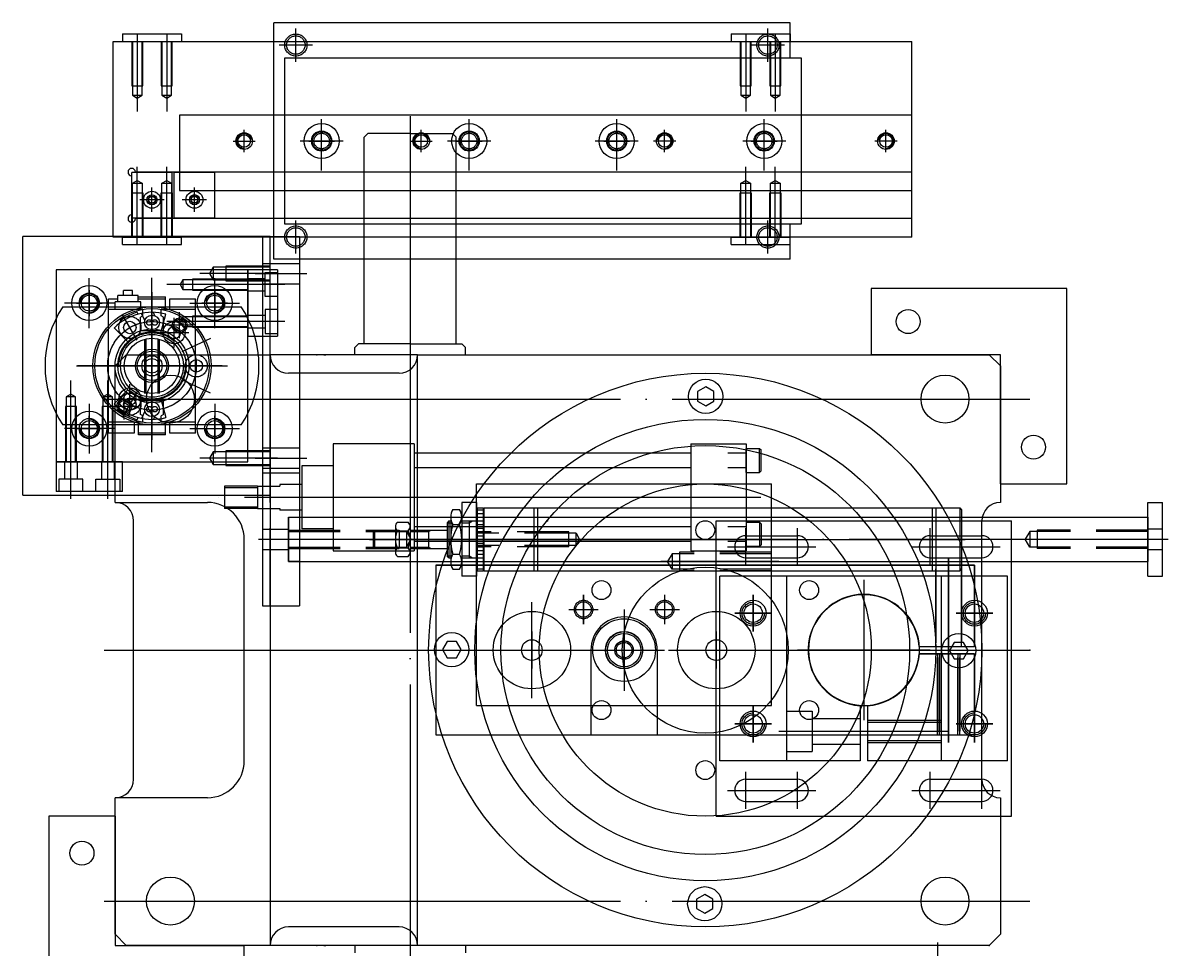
# Model space of a CAD drawing. Extents: x -1051 to 4465, y -5109 to -1481.
# Drawn here: x 109 to 730, y -2402 to -1900 of the extents above; entities that cross this region are included whole.
import ezdxf

# ---------------------------------------------------------------- set-up
doc = ezdxf.new("R2010")
doc.units = 0
doc.header["$LTSCALE"] = 14
doc.header["$MEASUREMENT"] = 0
for name, pattern in [('CENTER', [22, 20, -1, 0, -1]), ('CENTER1', [12, 10, -1, 0, -1]), ('CENTER2', [16, 10, -2, 2, -2]), ('CENTER3', [7, 4, -1, 1, -1]), ('DASHED', [4, 3, -1]), ('DASHED2', [3, 2, -1]), ('THIN', [200000, 200000, 0])]:
    doc.linetypes.add(name, pattern=pattern)
doc.layers.get('0').update_dxf_attribs({"color": 241, "linetype": 'CONTINUOUS'})
for name, color, linetype in [('MH010001', 110, 'CONTINUOUS'), ('MJ02-20X16', 210, 'CONTINUOUS'), ('MJ05A-16X16', 7, 'CONTINUOUS'), ('MJ08-20X16', 12, 'CONTINUOUS'), ('MJ14-8X02', 5, 'CONTINUOUS'), ('MJ16X12', 20, 'CONTINUOUS'), ('MJ19-8X02A', 6, 'CONTINUOUS'), ('MJ19-8X02G', 141, 'CONTINUOUS'), ('MJ23A-16X16', 7, 'CONTINUOUS'), ('MJ8q02', 6, 'CONTINUOUS'), ('MJ8t02', 6, 'CONTINUOUS'), ('MJ8X02', 100, 'CONTINUOUS'), ('ML001', 2, 'CONTINUOUS'), ('ML002', 5, 'CONTINUOUS'), ('ML04-4X1800', 193, 'CONTINUOUS'), ('ML04-4X6000', 74, 'CONTINUOUS'), ('ML05-A6', 7, 'CONTINUOUS'), ('ML06-MSA02', 160, 'CONTINUOUS'), ('ML06-MSA03A', 93, 'CONTINUOUS'), ('ML08-4X1000', 60, 'CONTINUOUS'), ('ML20', 2, 'CONTINUOUS'), ('ML20-24', 241, 'CONTINUOUS'), ('ML4q1000', 4, 'CONTINUOUS'), ('MLA3', 210, 'CONTINUOUS'), ('MLMSA02', 4, 'CONTINUOUS')]:
    doc.layers.add(name, color=color, linetype=linetype)

msp = doc.modelspace()

# ---------------------------------------------------------------- linework, layer by layer
at = {"linetype": 'CENTER'}
for p, q in [((178.67, -2132.63), (178.67, -2038.24)), ((193.67, -2070.9), (193.67, -2056.9)), ((200.67, -2063.9), (186.67, -2063.9)), ((216.8, -2085.9), (138.21, -2085.9)), ((163.67, -2114.9), (163.67, -2100.9)), ((170.67, -2107.9), (156.67, -2107.9))]:
    msp.add_line(p, q, dxfattribs=at)
at = {"linetype": 'Continuous'}
for p, q in [((160.17, -2051.3), (160.17, -2047.7)), ((171.17, -2047.7), (160.17, -2047.7)), ((163.17, -2047.7), (163.17, -2045.15)), ((168.17, -2045.15), (163.17, -2045.15)), ((168.17, -2047.7), (168.17, -2045.15)), ((171.17, -2051.3), (171.17, -2047.7)), ((171.27, -2048.5), (186.07, -2048.5)), ((186.07, -2055.3), (186.07, -2048.5)), ((155.07, -2122.3), (155.07, -2049.5)), ((155.07, -2049.5), (160.17, -2049.5)), ((173.67, -2055.3), (155.07, -2055.3)), ((172.67, -2051.3), (158.67, -2051.3)), ((158.67, -2055.3), (158.67, -2051.3)), ((171.27, -2049.5), (186.07, -2049.5)), ((172.67, -2055.3), (172.67, -2051.3)), ((173.67, -2058.81), (173.67, -2055.3)), ((202.27, -2055.3), (183.67, -2055.3)), ((183.67, -2058.81), (183.67, -2055.3)), ((188.27, -2049.5), (202.27, -2049.5)), ((188.27, -2055.3), (188.27, -2049.5)), ((202.27, -2122.3), (202.27, -2049.5)), ((173.67, -2058.81), (172.47, -2059.5)), ((172.47, -2066.9), (172.47, -2059.5)), ((184.87, -2059.5), (183.67, -2058.81)), ((184.87, -2066.9), (184.87, -2059.5)), ((184.87, -2066.9), (172.47, -2066.9)), ((172.47, -2112.3), (172.47, -2104.9)), ((184.87, -2104.9), (172.47, -2104.9)), ((184.87, -2112.3), (184.87, -2104.9)), ((173.67, -2116.5), (155.07, -2116.5)), ((169.07, -2116.5), (169.07, -2122.3)), ((171.27, -2123.3), (171.27, -2116.5)), ((173.67, -2112.99), (172.47, -2112.3)), ((173.67, -2116.5), (173.67, -2112.99)), ((184.87, -2112.3), (183.67, -2112.99)), ((183.67, -2116.5), (183.67, -2112.99)), ((202.27, -2116.5), (183.67, -2116.5)), ((186.07, -2123.3), (186.07, -2116.5)), ((188.27, -2122.3), (188.27, -2116.5)), ((169.07, -2122.3), (155.07, -2122.3)), ((186.07, -2122.3), (171.27, -2122.3)), ((186.07, -2123.3), (171.27, -2123.3)), ((202.27, -2122.3), (188.27, -2122.3))]:
    msp.add_line(p, q, dxfattribs=at)
for centre, radius in [((193.67, -2063.9), 4), ((193.67, -2063.9), 3.24), ((178.67, -2085.9), 17), ((163.67, -2107.9), 4), ((163.67, -2107.9), 3.24)]:
    msp.add_circle(centre, radius, dxfattribs=at)
for p in [(178.67, -2066.9), (178.67, -2085.9), (178.67, -2104.9)]:
    msp.add_point(p, dxfattribs=at)
at = {"layer": 'MH010001', "linetype": 'Continuous'}
for p, q in [((354.67, -2149.92), (514.67, -2149.92)), ((354.67, -2269.92), (354.67, -2149.92)), ((514.67, -2269.92), (514.67, -2149.92)), ((354.67, -2269.92), (514.67, -2269.92))]:
    msp.add_line(p, q, dxfattribs=at)
at = {"layer": 'MH010001', "linetype": 'DASHED2'}
for p, q in [((404.67, -2175.92), (354.67, -2175.92)), ((408.67, -2176.62), (354.67, -2176.62)), ((404.67, -2183.92), (404.67, -2175.92)), ((408.67, -2183.22), (408.67, -2176.62)), ((408.67, -2176.62), (410.58, -2179.92)), ((408.67, -2183.22), (354.67, -2183.22)), ((404.67, -2183.92), (354.67, -2183.92)), ((408.67, -2183.22), (410.58, -2179.92)), ((460.67, -2187.72), (458.25, -2191.92)), ((460.67, -2196.12), (458.25, -2191.92)), ((514.67, -2187.72), (460.67, -2187.72)), ((460.67, -2187.72), (460.67, -2196.12)), ((514.67, -2186.92), (464.67, -2186.92)), ((464.67, -2186.92), (464.67, -2196.92)), ((514.67, -2196.12), (460.67, -2196.12)), ((514.67, -2196.92), (464.67, -2196.92))]:
    msp.add_line(p, q, dxfattribs=at)
at = {"layer": 'MH010001', "linetype": 'CENTER2'}
for p, q in [((414.67, -2179.92), (350.67, -2179.92)), ((518.67, -2191.92), (454.67, -2191.92)), ((384.67, -2265.92), (384.67, -2213.92)), ((484.67, -2265.92), (484.67, -2213.92)), ((358.67, -2239.92), (410.67, -2239.92)), ((458.67, -2239.92), (510.67, -2239.92))]:
    msp.add_line(p, q, dxfattribs=at)
at = {"layer": 'MH010001', "linetype": 'CENTER1'}
msp.add_line((354.67, -2179.92), (514.67, -2179.92), dxfattribs=at)
at = {"layer": 'MH010001', "linetype": 'CENTER3'}
for p, q in [((412.67, -2225.92), (412.67, -2209.92)), ((404.67, -2217.92), (420.67, -2217.92)), ((434.67, -2247.92), (434.67, -2231.92)), ((426.67, -2239.92), (442.67, -2239.92))]:
    msp.add_line(p, q, dxfattribs=at)
at = {"layer": 'MH010001', "linetype": 'DASHED2'}
for centre in [(412.67, -2217.92), (434.67, -2239.92)]:
    msp.add_circle(centre, 5, dxfattribs=at)
at = {"layer": 'MH010001', "linetype": 'Continuous'}
for centre, radius in [((412.67, -2217.92), 4.2), ((384.67, -2239.92), 21), ((484.67, -2239.92), 21), ((434.67, -2239.92), 4.2)]:
    msp.add_circle(centre, radius, dxfattribs=at)
at = {"layer": 'MJ02-20X16', "linetype": 'CENTER'}
for p, q in [((610.67, -2289.92), (610.67, -2189.92)), ((564.67, -2201.92), (564.67, -2277.92)), ((526.67, -2239.92), (602.67, -2239.92))]:
    msp.add_line(p, q, dxfattribs=at)
at = {"layer": 'MJ02-20X16', "linetype": 'Continuous'}
for p, q in [((624.67, -2193.92), (332.67, -2193.92)), ((332.67, -2193.92), (332.67, -2285.92)), ((624.67, -2237.92), (624.67, -2193.92)), ((594.6, -2237.92), (624.67, -2237.92)), ((624.67, -2241.92), (594.6, -2241.92)), ((624.67, -2285.92), (624.67, -2241.92)), ((332.67, -2285.92), (624.67, -2285.92))]:
    msp.add_line(p, q, dxfattribs=at)
at = {"layer": 'MJ02-20X16', "linetype": 'DASHED'}
for p, q in [((603.67, -2237.92), (603.67, -2193.92)), ((617.67, -2237.92), (617.67, -2193.92)), ((604.67, -2285.92), (604.67, -2241.92)), ((605.67, -2285.92), (605.67, -2241.92)), ((615.67, -2285.92), (615.67, -2241.92)), ((616.67, -2285.92), (616.67, -2241.92))]:
    msp.add_line(p, q, dxfattribs=at)
at = {"layer": 'MJ02-20X16', "linetype": 'CENTER1'}
for p, q in [((412.67, -2209.92), (412.67, -2225.92)), ((456.67, -2209.92), (456.67, -2225.92)), ((404.67, -2217.92), (420.67, -2217.92)), ((448.67, -2217.92), (464.67, -2217.92)), ((384.67, -2230.92), (384.67, -2248.92)), ((484.67, -2230.92), (484.67, -2248.92)), ((375.67, -2239.92), (393.67, -2239.92)), ((475.67, -2239.92), (493.67, -2239.92))]:
    msp.add_line(p, q, dxfattribs=at)
at = {"layer": 'MJ02-20X16', "linetype": 'DASHED'}
for centre in [(412.67, -2217.92), (456.67, -2217.92)]:
    msp.add_circle(centre, 5, dxfattribs=at)
at = {"layer": 'MJ02-20X16', "linetype": 'Continuous'}
for centre, radius in [((412.67, -2217.92), 4.2), ((456.67, -2217.92), 4.2), ((384.67, -2239.92), 5.6), ((484.67, -2239.92), 5.6)]:
    msp.add_circle(centre, radius, dxfattribs=at)
msp.add_arc((564.67, -2239.92), 30, 3.82255, 356.17745, dxfattribs=at)
at = {"layer": 'MJ05A-16X16', "linetype": 'Continuous'}
for p, q in [((718.67, -2159.9), (726.67, -2159.9)), ((718.67, -2199.9), (718.67, -2159.9)), ((726.67, -2199.9), (726.67, -2159.9)), ((718.67, -2199.9), (726.67, -2199.9))]:
    msp.add_line(p, q, dxfattribs=at)
at = {"layer": 'MJ05A-16X16', "linetype": 'DASHED2'}
for p, q in [((718.67, -2174.3), (726.67, -2174.3)), ((718.67, -2185.5), (726.67, -2185.5))]:
    msp.add_line(p, q, dxfattribs=at)
at = {"layer": 'MJ05A-16X16', "linetype": 'CENTER3'}
msp.add_line((715.67, -2179.9), (729.67, -2179.9), dxfattribs=at)
at = {"layer": 'MJ08-20X16', "linetype": 'Continuous'}
for p, q in [((341.84, -2163.75), (345.5, -2163.75)), ((354.67, -2163.32), (355.07, -2162.92)), ((354.67, -2163.32), (354.67, -2196.52)), ((355.07, -2162.92), (358.27, -2162.92)), ((355.07, -2162.92), (355.07, -2196.92)), ((355.07, -2163.92), (358.27, -2163.92)), ((355.07, -2165.92), (358.27, -2165.92)), ((358.27, -2162.92), (358.67, -2163.32)), ((358.27, -2162.92), (358.27, -2196.92)), ((358.67, -2162.92), (616.67, -2162.92)), ((358.67, -2162.92), (358.67, -2196.92)), ((385.67, -2162.92), (385.67, -2196.92)), ((387.67, -2162.92), (387.67, -2196.92)), ((601.67, -2162.92), (601.67, -2196.92)), ((603.67, -2162.92), (603.67, -2196.92)), ((616.67, -2162.92), (617.67, -2163.92)), ((616.67, -2162.92), (616.67, -2196.92)), ((617.67, -2163.92), (617.67, -2195.92)), ((310.67, -2172.99), (310.67, -2186.85)), ((311.81, -2170.68), (317.53, -2170.68)), ((318.67, -2172.99), (318.67, -2186.85)), ((339.67, -2169.92), (338.67, -2170.92)), ((338.67, -2170.92), (340.67, -2170.92)), ((338.67, -2170.92), (338.67, -2188.92)), ((339.67, -2169.92), (340.67, -2169.92)), ((339.67, -2169.92), (339.67, -2189.92)), ((340.67, -2167.79), (340.67, -2192.04)), ((341.84, -2171.84), (345.5, -2171.84)), ((346.67, -2167.79), (346.67, -2192.04)), ((346.67, -2169.92), (354.67, -2169.92)), ((346.67, -2170.92), (350.67, -2170.92)), ((350.67, -2170.92), (352.4, -2169.92)), ((350.67, -2169.92), (350.67, -2189.92)), ((355.07, -2167.92), (358.27, -2167.92)), ((355.07, -2169.92), (358.27, -2169.92)), ((355.07, -2171.92), (358.27, -2171.92)), ((298.67, -2175.72), (299.47, -2174.92)), ((298.67, -2175.72), (298.67, -2184.12)), ((298.67, -2175.72), (310.67, -2175.72)), ((299.47, -2184.92), (299.47, -2174.92)), ((299.47, -2174.92), (310.67, -2174.92)), ((311.81, -2175.3), (317.53, -2175.3)), ((318.67, -2174.92), (338.67, -2174.92)), ((318.67, -2175.72), (328.67, -2175.72)), ((328.67, -2174.92), (328.67, -2184.92)), ((328.67, -2175.72), (330.06, -2174.92)), ((355.07, -2173.92), (358.27, -2173.92)), ((355.07, -2175.92), (358.27, -2175.92)), ((355.07, -2177.92), (358.27, -2177.92)), ((298.67, -2184.12), (310.67, -2184.12)), ((298.67, -2184.12), (299.47, -2184.92)), ((299.47, -2184.92), (310.67, -2184.92)), ((311.81, -2184.54), (317.53, -2184.54)), ((318.67, -2184.12), (328.67, -2184.12)), ((318.67, -2184.92), (338.67, -2184.92)), ((328.67, -2184.12), (330.06, -2184.92)), ((355.07, -2179.92), (358.27, -2179.92)), ((355.07, -2181.92), (358.27, -2181.92)), ((355.07, -2183.92), (358.27, -2183.92)), ((355.07, -2185.92), (358.27, -2185.92)), ((311.81, -2189.16), (317.53, -2189.16)), ((338.67, -2188.92), (340.67, -2188.92)), ((339.67, -2189.92), (338.67, -2188.92)), ((339.67, -2189.92), (340.67, -2189.92)), ((341.84, -2188), (345.5, -2188)), ((346.67, -2188.92), (350.67, -2188.92)), ((346.67, -2189.92), (354.67, -2189.92)), ((350.67, -2188.92), (352.4, -2189.92)), ((355.07, -2187.92), (358.27, -2187.92)), ((355.07, -2189.92), (358.27, -2189.92)), ((355.07, -2191.92), (358.27, -2191.92)), ((341.84, -2196.08), (345.5, -2196.08)), ((354.67, -2196.52), (355.07, -2196.92)), ((355.07, -2193.92), (358.27, -2193.92)), ((355.07, -2195.92), (358.27, -2195.92)), ((355.07, -2196.92), (358.27, -2196.92)), ((358.27, -2196.92), (358.67, -2196.52)), ((358.67, -2196.92), (616.67, -2196.92)), ((616.67, -2196.92), (617.67, -2195.92))]:
    msp.add_line(p, q, dxfattribs=at)
at = {"layer": 'MJ08-20X16'}
for p, q in [((296.67, -2179.92), (619.67, -2179.92)), ((434.67, -2220.92), (434.67, -2258.92)), ((415.67, -2239.92), (453.67, -2239.92))]:
    msp.add_line(p, q, dxfattribs=at)
at = {"layer": 'MJ08-20X16', "linetype": 'Continuous'}
for radius in [17, 10, 9, 5, 4.2]:
    msp.add_circle((434.67, -2239.92), radius, dxfattribs=at)
for centre, radius, start, end in [((348.25, -2167.79), 7.58, 147.7958, 212.2042), ((339.09, -2167.79), 7.58, 327.7957, 32.20414), ((313.58, -2172.99), 2.9, 127.3412, 232.6588), ((315.77, -2172.99), 2.9, 307.3412, 52.65883), ((369.25, -2179.92), 28.58, 163.5736, 196.4264), ((318.09, -2179.92), 28.58, 343.5735, 16.42636), ((320.58, -2179.92), 9.9, 152.2043, 207.7957), ((308.77, -2179.92), 9.9, 332.2043, 27.79563), ((313.58, -2186.85), 2.9, 127.3412, 232.6588), ((315.77, -2186.85), 2.9, 307.3412, 52.65883), ((348.25, -2192.04), 7.58, 147.7957, 212.2041), ((339.09, -2192.04), 7.58, 327.7958, 32.2042)]:
    msp.add_arc(centre, radius, start, end, dxfattribs=at)
for p in [(393.17, -2169.92), (310.67, -2179.92), (318.67, -2179.92), (340.67, -2179.92), (346.67, -2179.92), (354.67, -2179.92), (434.67, -2239.92)]:
    msp.add_point(p, dxfattribs=at)
at = {"layer": 'MJ14-8X02', "linetype": 'Continuous'}
for p, q in [((674.7, -2043.92), (568.7, -2043.92)), ((568.7, -2043.92), (568.7, -2079.92)), ((674.7, -2149.92), (674.7, -2043.92)), ((638.7, -2079.92), (568.7, -2079.92)), ((638.7, -2149.92), (638.7, -2079.92)), ((638.7, -2149.92), (674.7, -2149.92)), ((158.7, -2329.92), (122.7, -2329.92)), ((122.7, -2329.92), (122.7, -2435.92)), ((158.7, -2329.92), (158.7, -2399.92)), ((158.7, -2399.92), (228.7, -2399.92)), ((228.7, -2435.92), (228.7, -2399.92))]:
    msp.add_line(p, q, dxfattribs=at)
for centre in [(588.7, -2061.92), (656.7, -2129.92), (140.7, -2349.92)]:
    msp.add_circle(centre, 6.5, dxfattribs=at)
at = {"layer": 'MJ16X12', "linetype": 'Continuous'}
for p, q in [((246.67, -2033.9), (230.67, -2033.9)), ((230.67, -2033.9), (230.67, -2069.9)), ((246.67, -2033.9), (246.67, -2069.9)), ((230.67, -2069.9), (246.67, -2069.9))]:
    msp.add_line(p, q, dxfattribs=at)
at = {"layer": 'MJ16X12', "linetype": 'DASHED'}
for p, q in [((240.07, -2048.4), (240.07, -2035.4)), ((240.07, -2035.4), (246.67, -2035.4)), ((230.67, -2038.5), (240.07, -2038.5)), ((230.67, -2045.3), (240.07, -2045.3)), ((246.67, -2048.4), (240.07, -2048.4)), ((240.07, -2055.4), (240.07, -2068.4)), ((246.67, -2055.4), (240.07, -2055.4)), ((230.67, -2058.5), (240.07, -2058.5)), ((230.67, -2065.3), (240.07, -2065.3)), ((240.07, -2068.4), (246.67, -2068.4))]:
    msp.add_line(p, q, dxfattribs=at)
at = {"layer": 'MJ16X12', "linetype": 'CENTER1'}
for p, q in [((250.67, -2041.9), (226.67, -2041.9)), ((250.67, -2061.9), (226.67, -2061.9))]:
    msp.add_line(p, q, dxfattribs=at)
at = {"layer": 'MJ19-8X02A', "linetype": 'CENTER'}
msp.add_line((604.7, -2398.32), (604.7, -2523.96), dxfattribs=at)
at = {"layer": 'MJ19-8X02G', "linetype": 'Continuous'}
for p, q in [((524.67, -1900.09), (244.67, -1900.09)), ((244.67, -2028.09), (244.67, -1900.09)), ((524.67, -1919.09), (524.67, -1900.09)), ((250.67, -1919.09), (530.67, -1919.09)), ((250.67, -2009.09), (250.67, -1919.09)), ((530.67, -1919.09), (530.67, -2009.09)), ((530.67, -2009.09), (250.67, -2009.09)), ((524.67, -2028.09), (524.67, -2009.09)), ((524.67, -2028.09), (244.67, -2028.09))]:
    msp.add_line(p, q, dxfattribs=at)
at = {"layer": 'MJ19-8X02G', "linetype": 'CENTER1'}
for p, q in [((256.67, -1921.09), (256.67, -1903.09)), ((512.67, -1921.09), (512.67, -1903.09)), ((265.67, -1912.09), (247.67, -1912.09)), ((521.67, -1912.09), (503.67, -1912.09)), ((270.67, -1971.09), (270.67, -1957.09)), ((350.67, -1971.09), (350.67, -1957.09)), ((430.67, -1971.09), (430.67, -1957.09)), ((510.67, -1971.09), (510.67, -1957.09)), ((263.67, -1964.09), (277.67, -1964.09)), ((343.67, -1964.09), (357.67, -1964.09)), ((423.67, -1964.09), (437.67, -1964.09)), ((503.67, -1964.09), (517.67, -1964.09)), ((256.67, -2025.09), (256.67, -2007.09)), ((512.67, -2025.09), (512.67, -2007.09)), ((265.67, -2016.09), (247.67, -2016.09)), ((521.67, -2016.09), (503.67, -2016.09))]:
    msp.add_line(p, q, dxfattribs=at)
at = {"layer": 'MJ19-8X02G', "linetype": 'DASHED'}
for centre, radius in [((256.67, -1912.09), 6), ((512.67, -1912.09), 6), ((256.67, -1912.09), 5), ((512.67, -1912.09), 5), ((270.67, -1964.09), 5), ((270.67, -1964.09), 4.2), ((350.67, -1964.09), 5), ((350.67, -1964.09), 4.2), ((430.67, -1964.09), 5), ((430.67, -1964.09), 4.2), ((510.67, -1964.09), 5), ((510.67, -1964.09), 4.2), ((256.67, -2016.09), 6), ((256.67, -2016.09), 5), ((512.67, -2016.09), 6), ((512.67, -2016.09), 5)]:
    msp.add_circle(centre, radius, dxfattribs=at)
at = {"layer": 'MJ23A-16X16', "linetype": 'Continuous'}
for p, q in [((346.67, -2159.92), (346.67, -2199.92)), ((354.67, -2159.92), (346.67, -2159.92)), ((354.67, -2159.92), (354.67, -2199.92)), ((354.67, -2199.92), (346.67, -2199.92))]:
    msp.add_line(p, q, dxfattribs=at)
at = {"layer": 'MJ23A-16X16', "linetype": 'CENTER3'}
msp.add_line((357.67, -2179.92), (343.67, -2179.92), dxfattribs=at)
at = {"layer": 'MJ8q02', "linetype": 'Continuous'}
for p, q in [((130.3, -2053.9), (227.05, -2053.9)), ((227.05, -2117.9), (130.3, -2117.9))]:
    msp.add_line(p, q, dxfattribs=at)
at = {"layer": 'MJ8q02', "linetype": 'CENTER'}
msp.add_line((178.67, -2104.9), (178.67, -2056.9), dxfattribs=at)
at = {"layer": 'MJ8q02', "linetype": 'CENTER1'}
for p, q in [((190.67, -2075.9), (190.67, -2059.9)), ((182.67, -2067.9), (198.67, -2067.9)), ((214.67, -2085.9), (142.67, -2085.9)), ((166.67, -2111.9), (166.67, -2095.9)), ((158.67, -2103.9), (174.67, -2103.9))]:
    msp.add_line(p, q, dxfattribs=at)
at = {"layer": 'MJ8q02', "linetype": 'DASHED'}
for p, q in [((174.67, -2071.44), (174.67, -2100.9)), ((175.27, -2071.29), (175.27, -2100.9)), ((182.07, -2100.9), (182.07, -2071.29)), ((182.67, -2100.9), (182.67, -2071.44))]:
    msp.add_line(p, q, dxfattribs=at)
at = {"layer": 'MJ8q02', "linetype": 'Continuous'}
for centre, radius in [((178.67, -2085.9), 32), ((190.67, -2067.9), 6), ((190.67, -2067.9), 3.4), ((178.67, -2085.9), 15), ((178.67, -2085.9), 4), ((166.67, -2103.9), 6), ((166.67, -2103.9), 3.4)]:
    msp.add_circle(centre, radius, dxfattribs=at)
at = {"layer": 'MJ8q02', "linetype": 'DASHED'}
msp.add_circle((178.67, -2085.9), 17, dxfattribs=at)
at = {"layer": 'MJ8q02', "linetype": 'Continuous'}
for start, end in [(146.51462, 213.48538), (326.51462, 33.48538)]:
    msp.add_arc((178.67, -2085.9), 58, start, end, dxfattribs=at)
at = {"layer": 'MJ8t02', "linetype": 'Continuous'}
for p, q in [((590.67, -1950.09), (193.67, -1950.09)), ((193.67, -1950.09), (193.67, -1990.89)), ((590.67, -1990.89), (590.67, -1950.09)), ((193.67, -1990.89), (590.67, -1990.89))]:
    msp.add_line(p, q, dxfattribs=at)
at = {"layer": 'MJ8t02', "linetype": 'CENTER1'}
for p, q in [((228.67, -1970.09), (228.67, -1958.09)), ((324.67, -1970.09), (324.67, -1958.09)), ((456.67, -1970.09), (456.67, -1958.09)), ((576.67, -1970.09), (576.67, -1958.09)), ((222.67, -1964.09), (234.67, -1964.09)), ((318.67, -1964.09), (330.67, -1964.09)), ((462.67, -1964.09), (450.67, -1964.09)), ((582.67, -1964.09), (570.67, -1964.09))]:
    msp.add_line(p, q, dxfattribs=at)
at = {"layer": 'MJ8t02', "linetype": 'Continuous'}
for centre in [(228.67, -1964.09), (324.67, -1964.09), (456.67, -1964.09), (576.67, -1964.09)]:
    msp.add_circle(centre, 4.5, dxfattribs=at)
at = {"layer": 'MJ8X02'}
for p, q in [((162.67, -1906.09), (194.67, -1906.09)), ((162.67, -1906.09), (162.67, -1910.09)), ((194.67, -1906.09), (194.67, -1910.09)), ((492.67, -1906.09), (524.67, -1906.09)), ((492.67, -1906.09), (492.67, -1910.09)), ((524.67, -1906.09), (524.67, -1910.09)), ((162.67, -1910.09), (194.67, -1910.09)), ((492.67, -1910.09), (524.67, -1910.09)), ((162.67, -2016.09), (194.67, -2016.09)), ((162.67, -2020.09), (162.67, -2016.09)), ((194.67, -2020.09), (194.67, -2016.09)), ((492.67, -2016.09), (524.67, -2016.09)), ((492.67, -2020.09), (492.67, -2016.09)), ((524.67, -2020.09), (524.67, -2016.09)), ((162.67, -2020.09), (194.67, -2020.09)), ((492.67, -2020.09), (524.67, -2020.09))]:
    msp.add_line(p, q, dxfattribs=at)
at = {"layer": 'ML001', "linetype": 'CENTER'}
for p, q in [((178.67, -2050.9), (178.67, -2120.9)), ((210.39, -2071.11), (194.77, -2078.39)), ((143.67, -2085.9), (213.67, -2085.9)), ((210.39, -2100.69), (194.77, -2093.4))]:
    msp.add_line(p, q, dxfattribs=at)
at = {"layer": 'ML001', "linetype": 'Continuous'}
for p, q in [((161.46, -2060.82), (170.52, -2056.6)), ((162.07, -2062.12), (161.46, -2060.82)), ((171.13, -2057.9), (170.52, -2056.6)), ((174.83, -2061.27), (173.05, -2057.45)), ((180.27, -2058.73), (179.42, -2056.91)), ((183.46, -2068.03), (186.18, -2057.89)), ((165.59, -2072.82), (158.17, -2065.39)), ((165.59, -2098.98), (158.17, -2106.4)), ((183.46, -2103.77), (186.18, -2113.91)), ((162.07, -2109.67), (161.46, -2110.97)), ((161.46, -2110.97), (170.53, -2115.2)), ((174.83, -2110.53), (173.05, -2114.35)), ((171.13, -2113.9), (170.52, -2115.2)), ((180.27, -2113.06), (179.42, -2114.89))]:
    msp.add_line(p, q, dxfattribs=at)
for centre, radius in [((178.67, -2085.9), 31), ((178.67, -2062.4), 4), ((177.17, -2062.4), 1.5), ((180.17, -2062.4), 1.5), ((178.67, -2085.9), 18.5), ((178.67, -2085.9), 8), ((178.67, -2085.9), 5.5), ((178.67, -2109.4), 4), ((177.17, -2109.4), 1.5), ((180.17, -2109.4), 1.5)]:
    msp.add_circle(centre, radius, dxfattribs=at)
for start, end in [(75.0005, 135), (225, 285)]:
    msp.add_arc((178.67, -2085.9), 29, start, end, dxfattribs=at)
at = {"layer": 'ML001'}
msp.add_point((178.67, -2085.9), dxfattribs=at)
at = {"layer": 'ML002', "linetype": 'Continuous'}
for p, q in [((238.67, -2015.9), (238.67, -2215.9)), ((238.67, -2015.9), (258.67, -2015.9)), ((258.67, -2015.9), (258.67, -2215.9)), ((238.67, -2215.9), (258.67, -2215.9))]:
    msp.add_line(p, q, dxfattribs=at)
at = {"layer": 'ML002', "linetype": 'DASHED'}
for p, q in [((242.68, -2215.9), (242.68, -2015.9)), ((238.67, -2030.4), (258.67, -2030.4)), ((238.67, -2041.4), (258.67, -2041.4)), ((238.67, -2130.4), (258.67, -2130.4)), ((238.67, -2141.4), (258.67, -2141.4)), ((238.67, -2143.9), (258.67, -2143.9)), ((252.67, -2167.9), (258.67, -2167.9)), ((252.67, -2191.9), (252.67, -2167.9)), ((238.67, -2174.4), (252.67, -2174.4)), ((238.67, -2185.4), (252.67, -2185.4)), ((258.67, -2191.9), (252.67, -2191.9))]:
    msp.add_line(p, q, dxfattribs=at)
at = {"layer": 'ML002', "linetype": 'CENTER'}
for p, q in [((234.67, -2035.9), (262.67, -2035.9)), ((234.67, -2135.9), (262.67, -2135.9))]:
    msp.add_line(p, q, dxfattribs=at)
at = {"layer": 'ML002', "linetype": 'CENTER1'}
msp.add_line((236.44, -2179.9), (260.9, -2179.9), dxfattribs=at)
at = {"layer": 'ML04-4X1800', "linetype": 'Continuous'}
for p, q in [((642.67, -2199.92), (486.67, -2199.92)), ((486.67, -2299.92), (486.67, -2199.92)), ((522.67, -2199.92), (522.67, -2299.92)), ((606.67, -2199.92), (606.67, -2299.92)), ((642.67, -2299.92), (642.67, -2199.92)), ((562.67, -2270.05), (562.67, -2299.92)), ((566.67, -2270.05), (566.67, -2299.92)), ((562.67, -2299.92), (486.67, -2299.92)), ((642.67, -2299.92), (566.67, -2299.92))]:
    msp.add_line(p, q, dxfattribs=at)
at = {"layer": 'ML04-4X1800', "linetype": 'CENTER'}
for p, q in [((564.67, -2203.92), (564.67, -2275.92)), ((600.67, -2239.92), (528.67, -2239.92))]:
    msp.add_line(p, q, dxfattribs=at)
at = {"layer": 'ML04-4X1800', "linetype": 'CENTER1'}
for p, q in [((504.67, -2229.92), (504.67, -2209.92)), ((624.67, -2229.92), (624.67, -2209.92)), ((514.67, -2219.92), (494.67, -2219.92)), ((634.67, -2219.92), (614.67, -2219.92)), ((504.67, -2289.92), (504.67, -2269.92)), ((624.67, -2289.92), (624.67, -2269.92)), ((514.67, -2279.92), (494.67, -2279.92)), ((518.67, -2283.92), (610.67, -2283.92)), ((634.67, -2279.92), (614.67, -2279.92))]:
    msp.add_line(p, q, dxfattribs=at)
at = {"layer": 'ML04-4X1800', "linetype": 'DASHED'}
for p, q in [((522.67, -2272.92), (536.67, -2272.92)), ((536.67, -2272.92), (536.67, -2294.92)), ((536.67, -2276.92), (562.67, -2276.92)), ((566.67, -2277.92), (606.67, -2277.92)), ((566.67, -2278.92), (606.67, -2278.92)), ((536.67, -2290.92), (562.67, -2290.92)), ((566.67, -2288.92), (606.67, -2288.92)), ((566.67, -2289.92), (606.67, -2289.92)), ((522.67, -2294.92), (536.67, -2294.92))]:
    msp.add_line(p, q, dxfattribs=at)
at = {"layer": 'ML04-4X1800', "linetype": 'Continuous'}
for centre in [(504.67, -2219.92), (624.67, -2219.92), (504.67, -2279.92), (624.67, -2279.92)]:
    msp.add_circle(centre, 7, dxfattribs=at)
msp.add_arc((564.67, -2239.92), 30.2, 273.7972, 266.2028, dxfattribs=at)
at = {"layer": 'ML04-4X6000', "linetype": 'CENTER'}
for p, q in [((318.7, -1950.53), (318.7, -2525.65)), ((152.7, -2103.92), (654.7, -2103.92)), ((152.7, -2239.92), (654.7, -2239.92)), ((152.7, -2375.92), (654.7, -2375.92))]:
    msp.add_line(p, q, dxfattribs=at)
at = {"layer": 'ML04-4X6000', "linetype": 'Continuous'}
for p, q in [((293.7, -1961.92), (295.7, -1959.92)), ((293.7, -2073.92), (293.7, -1961.92)), ((318.7, -1959.92), (295.7, -1959.92)), ((318.7, -1959.92), (341.7, -1959.92)), ((343.7, -1961.92), (341.7, -1959.92)), ((343.7, -2073.92), (343.7, -1961.92)), ((290.7, -2073.92), (288.7, -2075.92)), ((318.7, -2073.92), (290.7, -2073.92)), ((318.7, -2073.92), (346.7, -2073.92)), ((346.7, -2073.92), (348.7, -2075.92)), ((164.7, -2079.92), (158.7, -2085.92)), ((164.7, -2079.92), (242.7, -2079.92)), ((242.7, -2079.92), (242.7, -2399.92)), ((322.7, -2079.92), (242.7, -2079.92)), ((271.89, -2079.92), (272.94, -2079.92)), ((288.7, -2079.92), (288.7, -2075.92)), ((322.7, -2079.92), (632.7, -2079.92)), ((322.7, -2399.92), (322.7, -2079.92)), ((348.7, -2079.92), (348.7, -2075.92)), ((638.7, -2085.92), (632.7, -2079.92)), ((158.7, -2159.92), (158.7, -2085.92)), ((638.7, -2085.92), (638.7, -2159.92)), ((312.7, -2089.92), (252.7, -2089.92)), ((158.7, -2159.92), (208.7, -2159.92)), ((168.7, -2309.92), (168.7, -2169.92)), ((628.7, -2309.92), (628.7, -2169.92)), ((228.7, -2299.92), (228.7, -2179.92)), ((158.7, -2393.92), (158.7, -2319.92)), ((208.7, -2319.92), (158.7, -2319.92)), ((638.7, -2319.92), (638.7, -2393.92)), ((312.7, -2389.92), (252.7, -2389.92)), ((164.7, -2399.92), (158.7, -2393.92)), ((638.7, -2393.92), (632.7, -2399.92)), ((242.7, -2399.92), (164.7, -2399.92)), ((322.7, -2399.92), (242.7, -2399.92)), ((271.89, -2399.92), (272.94, -2399.92)), ((288.7, -2399.92), (288.7, -2403.92)), ((632.7, -2399.92), (322.7, -2399.92)), ((348.7, -2399.92), (348.7, -2403.92))]:
    msp.add_line(p, q, dxfattribs=at)
for points in [[(483.38, -2099.89), (478.96, -2097.34), (474.53, -2099.89), (474.53, -2105), (478.96, -2107.56), (483.38, -2105)], [(338.68, -2235.24), (336.12, -2239.66), (338.68, -2244.08), (343.78, -2244.08), (346.34, -2239.66), (343.78, -2235.24)], [(618.72, -2244.6), (621.28, -2240.18), (618.72, -2235.75), (613.62, -2235.75), (611.06, -2240.18), (613.62, -2244.6)], [(474.02, -2379.94), (478.44, -2382.5), (482.86, -2379.94), (482.86, -2374.83), (478.44, -2372.28), (474.02, -2374.83)]]:
    msp.add_lwpolyline(points, close=True, dxfattribs=at)
for centre, radius in [((188.7, -2103.92), 13), ((478.7, -2239.92), 150), ((608.7, -2103.92), 13), ((478.96, -2102.45), 9.29), ((478.7, -2239.92), 125), ((478.7, -2239.92), 110.8), ((478.7, -2239.92), 90), ((478.7, -2174.92), 5.13), ((478.7, -2239.92), 45), ((422.41, -2207.42), 5.13), ((534.99, -2207.42), 5.13), ((341.23, -2239.66), 9.29), ((616.17, -2240.18), 9.29), ((422.41, -2272.42), 5.13), ((534.99, -2272.42), 5.13), ((478.7, -2304.92), 5.13), ((188.7, -2375.92), 13), ((608.7, -2375.92), 13), ((478.44, -2377.39), 9.29)]:
    msp.add_circle(centre, radius, dxfattribs=at)
for centre, radius, start, end in [((252.7, -2079.92), 10, 180, 270), ((312.7, -2079.92), 10, 270, 0), ((158.7, -2169.92), 10, 0, 90), ((208.7, -2179.92), 20, 0, 90), ((638.7, -2169.92), 10, 90, 180), ((208.7, -2299.92), 20, 270, 0), ((158.7, -2309.92), 10, 270, 0), ((638.7, -2309.92), 10, 180, 270), ((252.7, -2399.92), 10, 90, 180), ((312.7, -2399.92), 10, 0, 90)]:
    msp.add_arc(centre, radius, start, end, dxfattribs=at)
for p in [(268.14, -2079.92), (654.7, -2239.92), (268.14, -2399.92), (632.7, -2399.92)]:
    msp.add_point(p, dxfattribs=at)
at = {"layer": 'ML05-A6', "linetype": 'Continuous'}
for p, q in [((252.67, -2167.9), (718.67, -2167.9)), ((252.67, -2167.9), (252.67, -2191.9)), ((718.67, -2167.9), (718.67, -2191.9)), ((252.67, -2191.9), (718.67, -2191.9))]:
    msp.add_line(p, q, dxfattribs=at)
at = {"layer": 'ML05-A6', "linetype": 'DASHED2'}
for p, q in [((252.67, -2174.9), (312.67, -2174.9)), ((252.67, -2175.7), (316.67, -2175.7)), ((312.67, -2174.9), (312.67, -2184.9)), ((316.67, -2175.7), (316.67, -2184.1)), ((316.67, -2175.7), (319.1, -2179.9)), ((654.67, -2175.7), (652.25, -2179.9)), ((718.67, -2175.7), (654.67, -2175.7)), ((654.67, -2175.7), (654.67, -2184.1)), ((718.67, -2174.9), (658.67, -2174.9)), ((658.67, -2174.9), (658.67, -2184.9)), ((252.67, -2184.1), (316.67, -2184.1)), ((252.67, -2184.9), (312.67, -2184.9)), ((316.67, -2184.1), (319.1, -2179.9)), ((654.67, -2184.1), (652.25, -2179.9)), ((718.67, -2184.1), (654.67, -2184.1)), ((718.67, -2184.9), (658.67, -2184.9))]:
    msp.add_line(p, q, dxfattribs=at)
at = {"layer": 'ML05-A6', "linetype": 'CENTER'}
msp.add_line((248.67, -2179.9), (722.67, -2179.9), dxfattribs=at)
at = {"layer": 'ML06-MSA02', "linetype": 'Continuous'}
for p, q in [((167.67, -2005.9), (167.67, -1981.1)), ((189.67, -1981.1), (167.67, -1981.1)), ((189.67, -2005.9), (189.67, -1981.1)), ((212.68, -1981.09), (190.68, -1981.09)), ((190.68, -2005.89), (190.68, -1981.09)), ((212.68, -2005.89), (212.68, -1981.09)), ((189.67, -2005.9), (167.67, -2005.9)), ((212.68, -2005.89), (190.68, -2005.89))]:
    msp.add_line(p, q, dxfattribs=at)
at = {"layer": 'ML06-MSA02', "linetype": 'CENTER'}
for p, q in [((178.67, -2002.5), (178.67, -1989.3)), ((201.68, -2002.49), (201.68, -1989.29)), ((185.27, -1995.9), (172.07, -1995.9)), ((208.28, -1995.89), (195.08, -1995.89))]:
    msp.add_line(p, q, dxfattribs=at)
at = {"layer": 'ML06-MSA02', "linetype": 'Continuous'}
for centre, radius in [((178.67, -1995.9), 4.6), ((178.67, -1995.9), 2.75), ((201.68, -1995.89), 4.6), ((201.68, -1995.89), 2.75), ((178.67, -1995.9), 2), ((201.68, -1995.89), 2)]:
    msp.add_circle(centre, radius, dxfattribs=at)
at = {"layer": 'ML06-MSA02', "linetype": 'DASHED'}
for centre in [(178.67, -1995.9), (201.68, -1995.89)]:
    msp.add_circle(centre, 1.8, dxfattribs=at)
at = {"layer": 'ML06-MSA03A', "linetype": 'Continuous'}
for p, q in [((484.67, -2169.92), (644.67, -2169.92)), ((484.67, -2329.92), (484.67, -2169.92)), ((644.67, -2329.92), (644.67, -2169.92)), ((500.67, -2177.92), (528.67, -2177.92)), ((600.67, -2177.92), (628.67, -2177.92)), ((500.67, -2189.92), (528.67, -2189.92)), ((600.67, -2189.92), (628.67, -2189.92)), ((500.67, -2309.92), (528.67, -2309.92)), ((600.67, -2309.92), (628.67, -2309.92)), ((500.67, -2321.92), (528.67, -2321.92)), ((600.67, -2321.92), (628.67, -2321.92)), ((484.67, -2329.92), (644.67, -2329.92))]:
    msp.add_line(p, q, dxfattribs=at)
at = {"layer": 'ML06-MSA03A', "linetype": 'CENTER3'}
for p, q in [((500.67, -2193.92), (500.67, -2173.92)), ((528.67, -2193.92), (528.67, -2173.92)), ((600.67, -2193.92), (600.67, -2173.92)), ((628.67, -2193.92), (628.67, -2173.92)), ((490.67, -2183.92), (538.67, -2183.92)), ((590.67, -2183.92), (638.67, -2183.92)), ((504.67, -2209.92), (504.67, -2229.92)), ((624.67, -2209.92), (624.67, -2229.92)), ((494.67, -2219.92), (514.67, -2219.92)), ((614.67, -2219.92), (634.67, -2219.92)), ((504.67, -2269.92), (504.67, -2289.92)), ((624.67, -2269.92), (624.67, -2289.92)), ((494.67, -2279.92), (514.67, -2279.92)), ((614.67, -2279.92), (634.67, -2279.92)), ((500.67, -2325.92), (500.67, -2305.92)), ((528.67, -2325.92), (528.67, -2305.92)), ((600.67, -2325.92), (600.67, -2305.92)), ((628.67, -2325.92), (628.67, -2305.92)), ((490.67, -2315.92), (538.67, -2315.92)), ((590.67, -2315.92), (638.67, -2315.92))]:
    msp.add_line(p, q, dxfattribs=at)
at = {"layer": 'ML06-MSA03A', "linetype": 'DASHED2'}
for centre in [(504.67, -2219.92), (624.67, -2219.92), (504.67, -2279.92), (624.67, -2279.92)]:
    msp.add_circle(centre, 6, dxfattribs=at)
at = {"layer": 'ML06-MSA03A', "linetype": 'Continuous'}
for centre in [(504.67, -2219.92), (624.67, -2219.92), (504.67, -2279.92), (624.67, -2279.92)]:
    msp.add_circle(centre, 5, dxfattribs=at)
for centre, start, end in [((500.67, -2183.92), 90, 270), ((528.67, -2183.92), 270, 90), ((600.67, -2183.92), 90, 270), ((628.67, -2183.92), 270, 90), ((500.67, -2315.92), 90, 270), ((528.67, -2315.92), 270, 90), ((600.67, -2315.92), 90, 270), ((628.67, -2315.92), 270, 90)]:
    msp.add_arc(centre, 6, start, end, dxfattribs=at)
at = {"layer": 'ML08-4X1000', "linetype": 'Continuous'}
for p, q in [((276.93, -2128.16), (276.93, -2186.16)), ((320.93, -2128.16), (276.93, -2128.16)), ((320.93, -2128.16), (320.93, -2186.16)), ((470.93, -2128.16), (470.93, -2186.16)), ((470.93, -2128.16), (500.93, -2128.16)), ((500.93, -2128.16), (500.93, -2186.16)), ((470.93, -2133.16), (320.93, -2133.16)), ((500.93, -2133.16), (490.93, -2133.16)), ((500.93, -2143.66), (500.93, -2130.66)), ((500.93, -2130.66), (508.13, -2130.66)), ((508.13, -2143.66), (508.13, -2130.66)), ((508.13, -2130.66), (508.93, -2131.46)), ((508.93, -2142.86), (508.93, -2131.46)), ((259.93, -2140.16), (259.93, -2174.16)), ((276.93, -2140.16), (259.93, -2140.16)), ((470.93, -2141.16), (320.93, -2141.16)), ((500.93, -2141.16), (490.93, -2141.16)), ((500.93, -2143.66), (508.13, -2143.66)), ((508.13, -2143.66), (508.93, -2142.86)), ((217.93, -2151.16), (217.93, -2163.16)), ((235.93, -2151.16), (217.93, -2151.16)), ((235.93, -2151.91), (217.93, -2151.91)), ((235.93, -2151.16), (235.93, -2163.16)), ((235.93, -2151.16), (247.93, -2151.16)), ((259.93, -2150.16), (247.93, -2150.16)), ((247.93, -2150.16), (247.93, -2151.16)), ((235.93, -2162.41), (217.93, -2162.41)), ((235.93, -2163.16), (217.93, -2163.16)), ((235.93, -2163.16), (247.93, -2163.16)), ((247.93, -2163.16), (247.93, -2164.16)), ((259.93, -2164.16), (247.93, -2164.16)), ((470.93, -2173.16), (320.93, -2173.16)), ((500.93, -2173.16), (490.93, -2173.16)), ((500.93, -2170.66), (500.93, -2183.66)), ((500.93, -2170.66), (508.13, -2170.66)), ((508.13, -2170.66), (508.13, -2183.66)), ((508.13, -2170.66), (508.93, -2171.46)), ((508.93, -2171.46), (508.93, -2182.86)), ((276.93, -2174.16), (259.93, -2174.16)), ((470.93, -2181.16), (320.93, -2181.16)), ((500.93, -2181.16), (490.93, -2181.16)), ((500.93, -2183.66), (508.13, -2183.66)), ((508.13, -2183.66), (508.93, -2182.86)), ((276.93, -2186.16), (320.93, -2186.16)), ((470.93, -2186.16), (500.93, -2186.16))]:
    msp.add_line(p, q, dxfattribs=at)
at = {"layer": 'ML08-4X1000', "linetype": 'CENTER'}
msp.add_line((508.78, -2157.16), (205.25, -2157.16), dxfattribs=at)
at = {"layer": 'ML20', "linetype": 'CENTER'}
for p, q in [((134.68, -2157.9), (134.68, -2133.9)), ((154.68, -2157.9), (154.68, -2133.9))]:
    msp.add_line(p, q, dxfattribs=at)
at = {"layer": 'ML20'}
for p, q in [((162.68, -2137.9), (126.68, -2137.9)), ((126.68, -2137.9), (126.68, -2153.9)), ((162.68, -2153.9), (162.68, -2137.9)), ((162.68, -2153.9), (126.68, -2153.9))]:
    msp.add_line(p, q, dxfattribs=at)
at = {"layer": 'ML20', "linetype": 'DASHED'}
for p, q in [((131.28, -2137.9), (131.28, -2147.3)), ((138.08, -2137.9), (138.08, -2147.3)), ((151.28, -2137.9), (151.28, -2147.3)), ((158.08, -2137.9), (158.08, -2147.3)), ((141.18, -2147.3), (128.18, -2147.3)), ((128.18, -2147.3), (128.18, -2153.9)), ((141.18, -2153.9), (141.18, -2147.3)), ((148.18, -2147.3), (161.18, -2147.3)), ((148.18, -2153.9), (148.18, -2147.3)), ((161.18, -2147.3), (161.18, -2153.9))]:
    msp.add_line(p, q, dxfattribs=at)
at = {"layer": 'ML20-24', "linetype": 'CENTER'}
for p, q in [((610.67, -2189.92), (610.67, -2289.92)), ((564.67, -2201.92), (564.67, -2277.92)), ((526.67, -2239.92), (602.67, -2239.92))]:
    msp.add_line(p, q, dxfattribs=at)
at = {"layer": 'ML20-24', "linetype": 'Continuous'}
for p, q in [((332.67, -2193.92), (624.67, -2193.92)), ((332.67, -2193.92), (332.67, -2285.92)), ((624.67, -2193.92), (624.67, -2237.92)), ((416.67, -2239.92), (416.67, -2285.92)), ((452.67, -2239.92), (452.67, -2285.92)), ((594.6, -2237.92), (624.67, -2237.92)), ((594.6, -2241.92), (624.67, -2241.92)), ((624.67, -2241.92), (624.67, -2285.92)), ((332.67, -2285.92), (624.67, -2285.92))]:
    msp.add_line(p, q, dxfattribs=at)
at = {"layer": 'ML20-24', "linetype": 'DASHED'}
for p, q in [((603.67, -2193.92), (603.67, -2237.92)), ((617.67, -2193.92), (617.67, -2237.92)), ((604.67, -2241.92), (604.67, -2285.92)), ((605.67, -2241.92), (605.67, -2285.92)), ((615.67, -2241.92), (615.67, -2285.92)), ((616.67, -2241.92), (616.67, -2285.92))]:
    msp.add_line(p, q, dxfattribs=at)
at = {"layer": 'ML20-24', "linetype": 'CENTER1'}
for p, q in [((412.67, -2209.92), (412.67, -2225.92)), ((456.67, -2209.92), (456.67, -2225.92)), ((434.67, -2217.92), (434.67, -2261.92)), ((448.67, -2217.92), (464.67, -2217.92)), ((384.67, -2229.92), (384.67, -2249.92)), ((484.67, -2229.92), (484.67, -2249.92)), ((374.67, -2239.92), (394.67, -2239.92)), ((412.67, -2239.92), (456.67, -2239.92)), ((474.67, -2239.92), (494.67, -2239.92))]:
    msp.add_line(p, q, dxfattribs=at)
at = {"layer": 'ML20-24', "linetype": 'CENTER3'}
msp.add_line((404.67, -2217.92), (420.67, -2217.92), dxfattribs=at)
at = {"layer": 'ML20-24', "linetype": 'DASHED'}
for centre in [(412.67, -2217.92), (456.67, -2217.92)]:
    msp.add_circle(centre, 5, dxfattribs=at)
at = {"layer": 'ML20-24', "linetype": 'Continuous'}
for centre, radius in [((412.67, -2217.92), 4.2), ((456.67, -2217.92), 4.2), ((384.67, -2239.92), 5.6), ((434.67, -2239.92), 10.1), ((484.67, -2239.92), 5.6)]:
    msp.add_circle(centre, radius, dxfattribs=at)
for centre, radius, start, end in [((564.67, -2239.92), 30, 3.82255, 356.17745), ((434.67, -2239.92), 18, 0, 180)]:
    msp.add_arc(centre, radius, start, end, dxfattribs=at)
at = {"layer": 'ML4q1000', "linetype": 'Continuous'}
for p, q in [((242.67, -2015.9), (108.67, -2015.9)), ((108.67, -2155.9), (108.67, -2015.9)), ((242.67, -2155.9), (242.67, -2015.9)), ((108.67, -2155.9), (242.67, -2155.9))]:
    msp.add_line(p, q, dxfattribs=at)
at = {"layer": 'ML4q1000', "linetype": 'CENTER'}
for p, q in [((246.67, -2035.9), (204.67, -2035.9)), ((144.67, -2065.4), (144.67, -2038.4)), ((212.67, -2065.4), (212.67, -2038.4)), ((178.67, -2045.9), (178.67, -2125.9)), ((158.17, -2051.9), (131.17, -2051.9)), ((199.17, -2051.9), (226.17, -2051.9)), ((137.67, -2085.9), (219.67, -2085.9)), ((144.67, -2106.4), (144.67, -2133.4)), ((212.67, -2106.4), (212.67, -2133.4)), ((158.17, -2119.9), (131.17, -2119.9)), ((199.17, -2119.9), (226.17, -2119.9)), ((246.67, -2135.9), (204.67, -2135.9))]:
    msp.add_line(p, q, dxfattribs=at)
at = {"layer": 'ML4q1000', "linetype": 'DASHED'}
for p, q in [((211.87, -2032.5), (209.91, -2035.9)), ((209.91, -2035.9), (211.87, -2039.3)), ((242.67, -2032.5), (211.87, -2032.5)), ((211.87, -2032.5), (211.87, -2039.3)), ((242.67, -2031.9), (218.67, -2031.9)), ((218.67, -2031.9), (218.67, -2039.9)), ((211.87, -2039.3), (242.67, -2039.3)), ((218.67, -2039.9), (242.67, -2039.9)), ((211.87, -2132.5), (209.91, -2135.9)), ((209.91, -2135.9), (211.87, -2139.3)), ((242.67, -2132.5), (211.87, -2132.5)), ((211.87, -2132.5), (211.87, -2139.3)), ((242.67, -2131.9), (218.67, -2131.9)), ((218.67, -2131.9), (218.67, -2139.9)), ((211.87, -2139.3), (242.67, -2139.3)), ((218.67, -2139.9), (242.67, -2139.9))]:
    msp.add_line(p, q, dxfattribs=at)
at = {"layer": 'ML4q1000', "linetype": 'CENTER3'}
for p, q in [((144.67, -2065.4), (144.67, -2038.4)), ((212.67, -2065.4), (212.67, -2038.4)), ((158.17, -2051.9), (131.17, -2051.9)), ((199.17, -2051.9), (226.17, -2051.9)), ((194.67, -2085.9), (210.67, -2085.9)), ((194.67, -2085.9), (210.67, -2085.9)), ((207.17, -2085.9), (198.17, -2085.9)), ((207.17, -2085.9), (198.17, -2085.9)), ((144.67, -2106.4), (144.67, -2133.4)), ((212.67, -2106.4), (212.67, -2133.4)), ((158.17, -2119.9), (131.17, -2119.9)), ((199.17, -2119.9), (226.17, -2119.9))]:
    msp.add_line(p, q, dxfattribs=at)
at = {"layer": 'ML4q1000', "linetype": 'CENTER2'}
for p, q in [((178.67, -2045.9), (178.67, -2125.9)), ((170.67, -2072.04), (162.67, -2058.19)), ((137.67, -2085.9), (219.67, -2085.9)), ((170.67, -2099.75), (162.67, -2113.61))]:
    msp.add_line(p, q, dxfattribs=at)
at = {"layer": 'ML4q1000', "linetype": 'CENTER1'}
for p, q in [((170.67, -2072.04), (162.67, -2058.19)), ((170.67, -2099.75), (162.67, -2113.61))]:
    msp.add_line(p, q, dxfattribs=at)
at = {"layer": 'ML4q1000', "linetype": 'Continuous'}
for centre, radius in [((144.67, -2051.9), 9.5), ((144.67, -2051.9), 9.5), ((212.67, -2051.9), 9.5), ((212.67, -2051.9), 9.5), ((144.67, -2051.9), 5.5), ((144.67, -2051.9), 5.5), ((212.67, -2051.9), 5.5), ((212.67, -2051.9), 5.5), ((166.67, -2065.11), 3.4), ((178.67, -2085.9), 9), ((202.67, -2085.9), 3.4), ((166.67, -2106.68), 3.4), ((144.67, -2119.9), 9.5), ((144.67, -2119.9), 9.5), ((212.67, -2119.9), 9.5), ((212.67, -2119.9), 9.5), ((144.67, -2119.9), 5.5), ((144.67, -2119.9), 5.5), ((212.67, -2119.9), 5.5), ((212.67, -2119.9), 5.5)]:
    msp.add_circle(centre, radius, dxfattribs=at)
at = {"layer": 'ML4q1000', "linetype": 'DASHED'}
for centre, radius in [((166.67, -2065.11), 6), ((166.67, -2065.11), 6), ((178.67, -2085.9), 18), ((178.67, -2085.9), 18), ((202.67, -2085.9), 6), ((166.67, -2106.68), 6)]:
    msp.add_circle(centre, radius, dxfattribs=at)
at = {"layer": 'ML4q1000'}
for centre, radius in [((166.67, -2065.11), 3.4), ((178.67, -2085.9), 9), ((202.67, -2085.9), 3.4), ((166.67, -2106.68), 3.4)]:
    msp.add_circle(centre, radius, dxfattribs=at)
at = {"layer": 'ML4q1000', "linetype": 'CENTER'}
msp.add_circle((178.67, -2085.9), 24, dxfattribs=at)
msp.add_circle((178.67, -2085.9), 24, dxfattribs=at)
at = {"layer": 'MLA3', "linetype": 'CENTER'}
for p, q in [((234.67, -2041.9), (186.67, -2041.9)), ((144.66, -2058.9), (144.67, -2044.9)), ((144.66, -2044.9), (144.67, -2058.9)), ((144.68, -2058.9), (144.67, -2044.9)), ((212.66, -2058.91), (212.67, -2044.91)), ((212.68, -2044.91), (212.67, -2058.91)), ((212.68, -2058.91), (212.67, -2044.91)), ((137.67, -2051.89), (151.67, -2051.9)), ((151.67, -2051.89), (137.67, -2051.9)), ((137.67, -2051.91), (151.67, -2051.9)), ((205.67, -2051.9), (219.67, -2051.91)), ((219.67, -2051.92), (205.67, -2051.91)), ((205.67, -2051.92), (219.67, -2051.91)), ((234.67, -2061.9), (186.67, -2061.9)), ((134.68, -2141.9), (134.68, -2093.9)), ((154.68, -2141.9), (154.68, -2093.9)), ((144.66, -2126.9), (144.67, -2112.9)), ((212.66, -2126.9), (212.67, -2112.9)), ((137.67, -2119.89), (151.67, -2119.9)), ((205.67, -2119.89), (219.67, -2119.9))]:
    msp.add_line(p, q, dxfattribs=at)
at = {"layer": 'MLA3', "linetype": 'DASHED'}
for p, q in [((195.47, -2039.3), (193.97, -2041.9)), ((193.97, -2041.9), (195.47, -2044.5)), ((230.67, -2039.3), (195.47, -2039.3)), ((195.47, -2039.3), (195.47, -2044.5)), ((230.67, -2038.9), (200.67, -2038.9)), ((200.67, -2038.9), (200.67, -2044.9)), ((195.47, -2044.5), (230.67, -2044.5)), ((200.67, -2044.9), (230.67, -2044.9)), ((195.47, -2059.3), (193.97, -2061.9)), ((230.67, -2059.3), (195.47, -2059.3)), ((195.47, -2059.3), (195.47, -2064.5)), ((230.67, -2058.9), (200.67, -2058.9)), ((200.67, -2058.9), (200.67, -2064.9)), ((193.97, -2061.9), (195.47, -2064.5)), ((195.47, -2064.5), (230.67, -2064.5)), ((200.67, -2064.9), (230.67, -2064.9)), ((134.68, -2101.2), (132.08, -2102.7)), ((132.08, -2102.7), (132.08, -2137.9)), ((137.28, -2102.7), (132.08, -2102.7)), ((137.28, -2102.7), (134.68, -2101.2)), ((137.28, -2137.9), (137.28, -2102.7)), ((154.68, -2101.2), (152.08, -2102.7)), ((152.08, -2102.7), (152.08, -2137.9)), ((157.28, -2102.7), (152.08, -2102.7)), ((157.28, -2102.7), (154.68, -2101.2)), ((157.28, -2137.9), (157.28, -2102.7)), ((131.68, -2107.9), (131.68, -2137.9)), ((137.68, -2107.9), (131.68, -2107.9)), ((137.68, -2137.9), (137.68, -2107.9)), ((157.68, -2107.9), (151.68, -2107.9)), ((151.68, -2107.9), (151.68, -2137.9)), ((157.68, -2137.9), (157.68, -2107.9))]:
    msp.add_line(p, q, dxfattribs=at)
at = {"layer": 'MLA3', "linetype": 'CENTER1'}
for p, q in [((178.67, -2117.9), (178.67, -2053.9)), ((146.67, -2085.9), (210.67, -2085.9))]:
    msp.add_line(p, q, dxfattribs=at)
at = {"layer": 'MLA3', "linetype": 'Continuous'}
msp.add_lwpolyline([(126.67, -2137.9), (230.67, -2137.9), (230.67, -2033.9), (126.67, -2033.9)], close=True, dxfattribs=at)
for centre, radius in [((144.67, -2051.9), 4.3), ((144.67, -2051.9), 4.3), ((144.67, -2051.9), 4.3), ((212.67, -2051.91), 4.3), ((212.67, -2051.91), 4.3), ((212.67, -2051.91), 4.3), ((178.67, -2085.9), 24), ((178.67, -2085.9), 20), ((144.67, -2119.9), 4.3), ((212.67, -2119.9), 4.3)]:
    msp.add_circle(centre, radius, dxfattribs=at)
at = {"layer": 'MLA3', "linetype": 'THIN'}
for centre, start, end in [((144.67, -2051.9), 280.09125, 180.09125), ((212.67, -2051.91), 269.90875, 169.90875), ((144.67, -2119.9), 179.90875, 79.90875), ((212.67, -2119.9), 179.90875, 79.90875)]:
    msp.add_arc(centre, 5, start, end, dxfattribs=at)
at = {"layer": 'MLMSA02', "linetype": 'CENTER'}
for p, q in [((170.67, -1906.09), (170.67, -1948.09)), ((186.68, -1906.09), (186.68, -1948.09)), ((500.67, -1906.09), (500.67, -1948.09)), ((516.68, -1906.09), (516.68, -1948.09)), ((170.67, -2020.09), (170.67, -1978.09)), ((186.68, -2020.09), (186.68, -1978.09)), ((500.67, -2020.09), (500.67, -1978.09)), ((516.68, -2020.09), (516.68, -1978.09))]:
    msp.add_line(p, q, dxfattribs=at)
at = {"layer": 'MLMSA02', "linetype": 'Continuous'}
for p, q in [((157.67, -1910.09), (590.67, -1910.09)), ((157.67, -2016.09), (157.67, -1910.09)), ((590.67, -1950.09), (590.67, -1910.09)), ((590.67, -2016.09), (590.67, -1950.09)), ((590.67, -1980.89), (169.67, -1980.89)), ((167.67, -2004.1), (167.67, -1982.9)), ((590.67, -2006.09), (169.67, -2006.09)), ((590.67, -2016.09), (157.67, -2016.09))]:
    msp.add_line(p, q, dxfattribs=at)
at = {"layer": 'MLMSA02', "linetype": 'DASHED'}
for p, q in [((167.67, -1910.09), (167.67, -1934.09)), ((168.07, -1910.09), (168.07, -1939.29)), ((173.27, -1939.29), (173.27, -1910.09)), ((173.67, -1934.09), (173.67, -1910.09)), ((183.68, -1910.09), (183.68, -1934.09)), ((184.08, -1910.09), (184.08, -1939.29)), ((189.28, -1939.29), (189.28, -1910.09)), ((189.68, -1934.09), (189.68, -1910.09)), ((497.67, -1910.09), (497.67, -1934.09)), ((498.07, -1910.09), (498.07, -1939.29)), ((503.27, -1939.29), (503.27, -1910.09)), ((503.67, -1934.09), (503.67, -1910.09)), ((513.68, -1910.09), (513.68, -1934.09)), ((514.08, -1910.09), (514.08, -1939.29)), ((519.28, -1939.29), (519.28, -1910.09)), ((519.68, -1934.09), (519.68, -1910.09)), ((167.67, -1934.09), (173.67, -1934.09)), ((183.68, -1934.09), (189.68, -1934.09)), ((497.67, -1934.09), (503.67, -1934.09)), ((513.68, -1934.09), (519.68, -1934.09)), ((168.07, -1939.29), (173.27, -1939.29)), ((168.07, -1939.29), (170.67, -1940.79)), ((170.67, -1940.79), (173.27, -1939.29)), ((184.08, -1939.29), (189.28, -1939.29)), ((184.08, -1939.29), (186.68, -1940.79)), ((186.68, -1940.79), (189.28, -1939.29)), ((498.07, -1939.29), (500.67, -1940.79)), ((498.07, -1939.29), (503.27, -1939.29)), ((500.67, -1940.79), (503.27, -1939.29)), ((514.08, -1939.29), (519.28, -1939.29)), ((514.08, -1939.29), (516.68, -1940.79)), ((516.68, -1940.79), (519.28, -1939.29)), ((168.07, -1986.89), (170.67, -1985.39)), ((168.07, -2016.09), (168.07, -1986.89)), ((168.07, -1986.89), (173.27, -1986.89)), ((170.67, -1985.39), (173.27, -1986.89)), ((173.27, -1986.89), (173.27, -2016.09)), ((184.08, -1986.89), (186.68, -1985.39)), ((184.08, -2016.09), (184.08, -1986.89)), ((184.08, -1986.89), (189.28, -1986.89)), ((186.68, -1985.39), (189.28, -1986.89)), ((189.28, -1986.89), (189.28, -2016.09)), ((498.07, -1986.89), (500.67, -1985.39)), ((498.07, -2016.09), (498.07, -1986.89)), ((498.07, -1986.89), (503.27, -1986.89)), ((500.67, -1985.39), (503.27, -1986.89)), ((503.27, -1986.89), (503.27, -2016.09)), ((514.08, -1986.89), (516.68, -1985.39)), ((514.08, -1986.89), (519.28, -1986.89)), ((514.08, -2016.09), (514.08, -1986.89)), ((516.68, -1985.39), (519.28, -1986.89)), ((519.28, -1986.89), (519.28, -2016.09)), ((167.67, -1992.09), (173.67, -1992.09)), ((167.67, -2016.09), (167.67, -1992.09)), ((173.67, -1992.09), (173.67, -2016.09)), ((183.68, -1992.09), (189.68, -1992.09)), ((183.68, -2016.09), (183.68, -1992.09)), ((189.68, -1992.09), (189.68, -2016.09)), ((497.67, -1992.09), (503.67, -1992.09)), ((497.67, -2016.09), (497.67, -1992.09)), ((503.67, -1992.09), (503.67, -2016.09)), ((513.68, -1992.09), (519.68, -1992.09)), ((513.68, -2016.09), (513.68, -1992.09)), ((519.68, -1992.09), (519.68, -2016.09))]:
    msp.add_line(p, q, dxfattribs=at)
at = {"layer": 'MLMSA02', "linetype": 'CENTER1'}
for p, q in [((270.67, -1980.12), (270.67, -1952.29)), ((350.67, -1980.12), (350.67, -1952.29)), ((430.67, -1980.12), (430.67, -1952.29)), ((510.67, -1980.12), (510.67, -1952.29)), ((228.68, -1970.09), (228.67, -1958.09)), ((324.68, -1970.09), (324.67, -1958.09)), ((456.66, -1970.09), (456.67, -1958.09)), ((576.66, -1970.09), (576.67, -1958.09)), ((222.67, -1964.1), (234.67, -1964.09)), ((282.33, -1964.09), (258.98, -1964.09)), ((318.67, -1964.1), (330.67, -1964.09)), ((362.33, -1964.09), (338.98, -1964.09)), ((442.33, -1964.09), (418.98, -1964.09)), ((462.67, -1964.1), (450.67, -1964.09)), ((522.33, -1964.09), (498.98, -1964.09)), ((582.67, -1964.1), (570.67, -1964.09))]:
    msp.add_line(p, q, dxfattribs=at)
at = {"layer": 'MLMSA02', "linetype": 'Continuous'}
for centre, radius in [((270.67, -1964.09), 9.5), ((350.67, -1964.09), 9.5), ((430.67, -1964.09), 9.5), ((510.67, -1964.09), 9.5), ((228.67, -1964.09), 3.4), ((270.67, -1964.09), 5.5), ((324.67, -1964.09), 3.4), ((350.67, -1964.09), 5.5), ((430.67, -1964.09), 5.5), ((456.67, -1964.09), 3.4), ((510.67, -1964.09), 5.5), ((576.67, -1964.09), 3.4)]:
    msp.add_circle(centre, radius, dxfattribs=at)
at = {"layer": 'MLMSA02', "linetype": 'THIN'}
for centre, start, end in [((228.67, -1964.09), 10.09125, 270.09125), ((324.67, -1964.09), 10.09125, 270.09125), ((456.67, -1964.09), 269.90875, 169.90875), ((576.67, -1964.09), 269.90875, 169.90875)]:
    msp.add_arc(centre, 4, start, end, dxfattribs=at)
at = {"layer": 'MLMSA02', "linetype": 'Continuous'}
for centre, start, end in [((167.67, -1980.9), 0, 270), ((167.67, -2006.1), 90, 0)]:
    msp.add_arc(centre, 2, start, end, dxfattribs=at)

doc.saveas('drawing.dxf')
